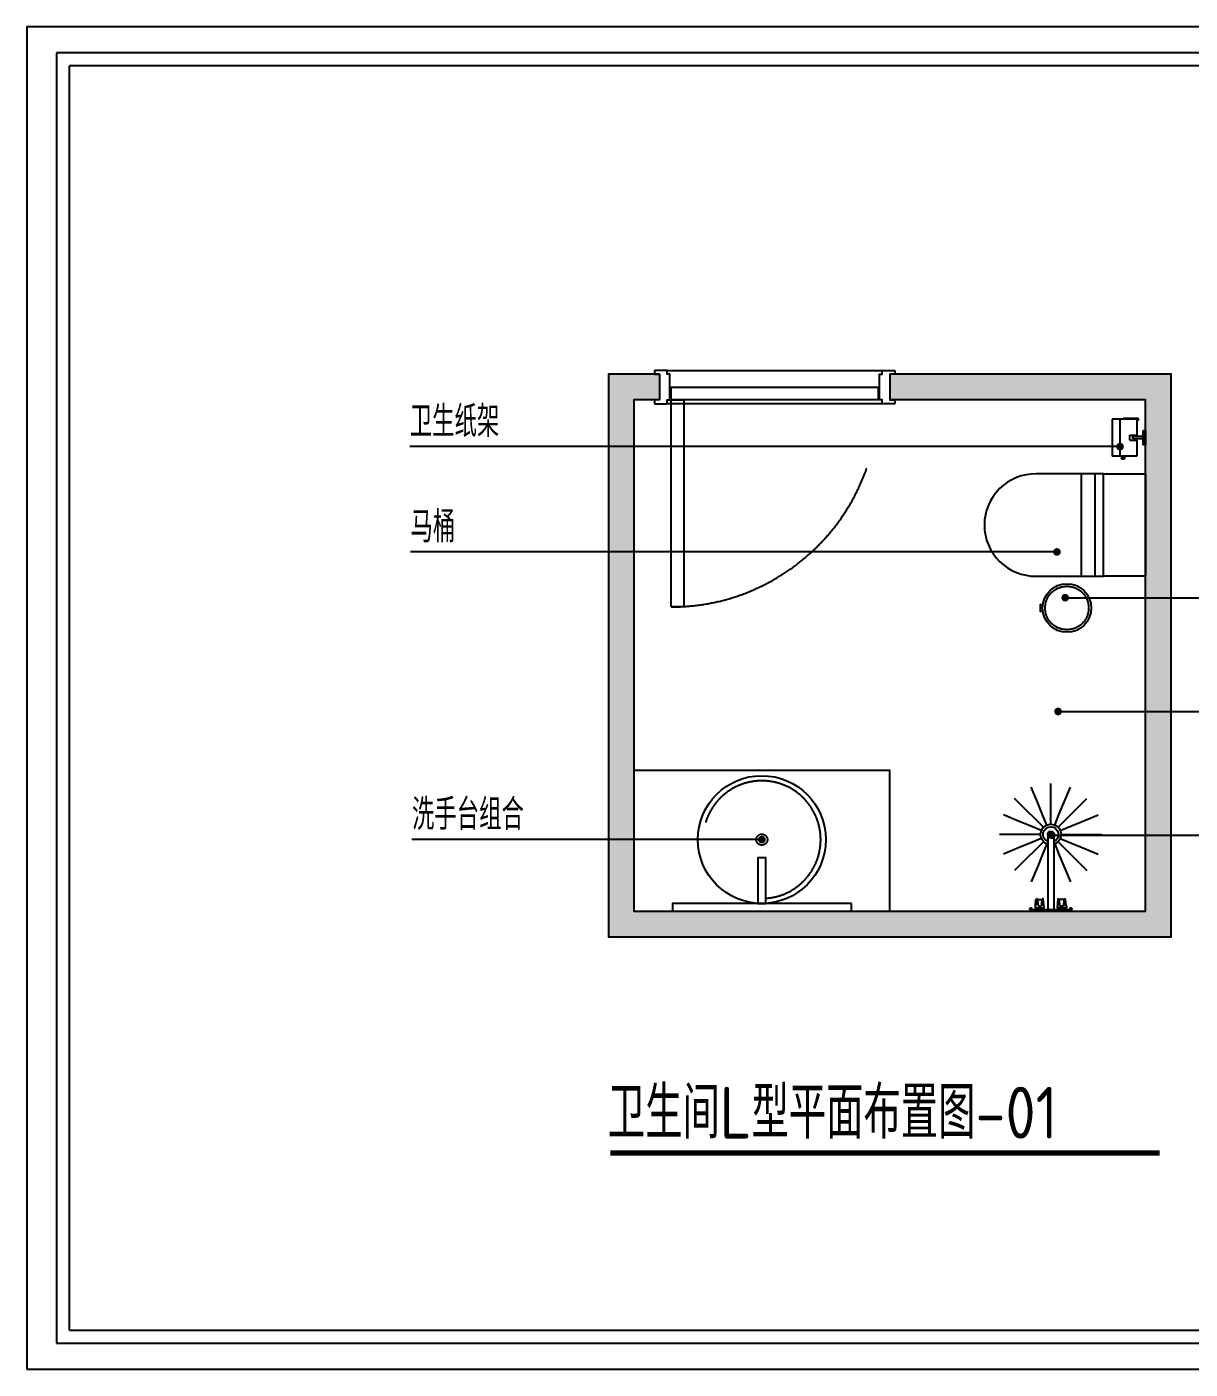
# Model space of a CAD drawing. Extents: x 23971 to 232415, y -48119 to 67869.
# Drawn here: x 183395 to 187942, y 9459 to 14709 of the extents above; entities that cross this region are included whole.
import ezdxf

# ---------------------------------------------------------------- set-up
doc = ezdxf.new("R2010")
doc.units = 0
doc.header["$LTSCALE"] = 1000
doc.header["$MEASUREMENT"] = 0
doc.linetypes.add('DASH', pattern=[0.35, 0.25, -0.1])
doc.linetypes.add('DASHED', pattern=[0.75, 0.5, -0.25])
for name, color, linetype in [('A-rc 混凝土墙', 255, 'Continuous'), ('A-WINDOW-门窗', 153, 'Continuous'), ('D-door门', 42, 'Continuous'), ('D-门套', 42, 'Continuous'), ('DIM_SYMB', 3, 'Continuous'), ('I-furniture-01 活动家具', 145, 'DASH'), ('PM-家具', 146, 'Continuous'), ('PUB_DIM', 3, 'Continuous'), ('PUB_TEXT', 7, 'Continuous'), ('活动家具', 7, 'Continuous')]:
    doc.layers.add(name, color=color, linetype=linetype)
doc.styles.add('_TCH_DIM', font='SIMPLEX', dxfattribs={"bigfont": 'GBCBIG'})
doc.styles.get("Standard").update_dxf_attribs({"font": 'gbenor.shx', "bigfont": 'gbcbig.shx'})
doc.dimstyles.new('ISO-25', dxfattribs={"dimtxt": 2.5, "dimasz": 2.5, "dimexe": 1.25, "dimexo": 0.625, "dimtad": 1, "dimtxsty": 'Standard', "dimcen": 2.5, "dimadec": 0, "dimazin": 0, "dimtfac": 1, "dimtmove": 0, "dimatfit": 3, "dimfxl": 1, "dimarcsym": 0})

# ---------------------------------------------------------------- blocks, each defined once
blk = doc.blocks.new('huasa')
for p, q in [((-145328.2, -22893.6), (-145328.2, -22888)), ((-145303.8, -22893.6), (-145303.8, -22888)), ((-145284.1, -23180.8), (-145284.1, -22888)), ((-145260.1, -23180.8), (-145260.1, -22888)), ((-145240.4, -22893.6), (-145240.4, -22888)), ((-145216, -22893.6), (-145216, -22888)), ((-145331.8, -22902), (-145330, -22926.1)), ((-145330, -22926.1), (-145328.2, -22926.3)), ((-145324, -22926.3), (-145305.6, -22926.3)), ((-145220.2, -22926.3), (-145238.6, -22926.3)), ((-145214.2, -22926.1), (-145216, -22926.3)), ((-145212.4, -22902), (-145214.2, -22926.1))]:
    blk.add_line(p, q)
blk.add_lwpolyline([(-145351.6, -22880.8), (-145351.6, -22885.8, 2.688214), (-145346.6, -22888), (-145197.6, -22888, 2.688214), (-145192.6, -22885.8), (-145192.6, -22880.8)], format="xyb", close=True)
for points in [[(-145332.9, -22901.1), (-145333.5, -22893.6), (-145298.5, -22893.6), (-145301.5, -22928.6), (-145305.4, -22928.6)], [(-145324.2, -22928.6), (-145328, -22928.6)], [(-145211.3, -22901.1), (-145210.7, -22893.6), (-145245.7, -22893.6), (-145242.7, -22928.6), (-145238.8, -22928.6)], [(-145220, -22928.6), (-145216.2, -22928.6)]]:
    blk.add_lwpolyline(points)
for points in [[(-145332.9, -22901.1, -0.246515), (-145329.6, -22907.4), (-145328, -22928.6)], [(-145324.2, -22928.6), (-145322.1, -22907.4, -1), (-145307, -22907.4), (-145305.4, -22928.6)], [(-145220, -22928.6), (-145222.1, -22907.4, 1), (-145237.2, -22907.4), (-145238.8, -22928.6)], [(-145211.3, -22901.1, 0.246515), (-145214.6, -22907.4), (-145216.2, -22928.6)]]:
    blk.add_lwpolyline(points, format="xyb")
for radius, start, end in [(40, 107.4576, 72.5424), (30, 113.5782, 66.4218), (12, 180, 0)]:
    blk.add_arc((-145272.1, -23180.8), radius, start, end)
at = {"layer": 'A-WINDOW-门窗', "color": 250, "linetype": 'DASHED', "ltscale": 2}
for p, q in [((-145366.5, -23086.4), (-145413.5, -23039.4)), ((-145323.2, -23057.5), (-145348.6, -22996)), ((-145221, -23057.5), (-145195.6, -22996)), ((-145177.7, -23086.4), (-145130.7, -23039.4)), ((-145333.7, -23119.2), (-145366.5, -23086.4)), ((-145305.4, -23100.3), (-145323.2, -23057.5)), ((-145238.8, -23100.3), (-145221, -23057.5)), ((-145210.5, -23119.2), (-145177.7, -23086.4)), ((-145395.4, -23129.7), (-145456.9, -23104.2)), ((-145352.6, -23147.5), (-145395.4, -23129.7)), ((-145309.1, -23165.5), (-145352.6, -23147.5)), ((-145300.4, -23152.5), (-145333.7, -23119.2)), ((-145287.4, -23143.8), (-145305.4, -23100.3)), ((-145256.8, -23143.8), (-145238.8, -23100.3)), ((-145243.8, -23152.5), (-145210.5, -23119.2)), ((-145235.1, -23165.5), (-145191.6, -23147.5)), ((-145191.6, -23147.5), (-145148.8, -23129.7)), ((-145148.8, -23129.7), (-145087.3, -23104.2)), ((-145405.6, -23180.8), (-145472.1, -23180.8)), ((-145359.2, -23180.8), (-145405.6, -23180.8)), ((-145312.1, -23180.8), (-145359.2, -23180.8)), ((-145309.1, -23196.1), (-145352.6, -23214.1)), ((-145235.1, -23196.1), (-145191.6, -23214.1)), ((-145232.1, -23180.8), (-145185, -23180.8)), ((-145185, -23180.8), (-145138.6, -23180.8)), ((-145138.6, -23180.8), (-145072.1, -23180.8)), ((-145395.4, -23231.9), (-145456.9, -23257.3)), ((-145352.6, -23214.1), (-145395.4, -23231.9)), ((-145333.7, -23242.4), (-145366.5, -23275.2)), ((-145300.4, -23209.1), (-145333.7, -23242.4)), ((-145287.4, -23217.7), (-145305.4, -23261.2)), ((-145256.8, -23217.7), (-145238.8, -23261.2)), ((-145243.8, -23209.1), (-145210.5, -23242.4)), ((-145210.5, -23242.4), (-145177.7, -23275.2)), ((-145191.6, -23214.1), (-145148.8, -23231.9)), ((-145148.8, -23231.9), (-145087.3, -23257.3)), ((-145366.5, -23275.2), (-145413.5, -23322.2)), ((-145323.2, -23304.1), (-145348.6, -23365.6)), ((-145305.4, -23261.2), (-145323.2, -23304.1)), ((-145272.1, -23267.9), (-145272.1, -23314.3)), ((-145238.8, -23261.2), (-145221, -23304.1)), ((-145221, -23304.1), (-145195.6, -23365.6)), ((-145177.7, -23275.2), (-145130.7, -23322.2)), ((-145272.1, -23314.3), (-145272.1, -23380.8))]:
    blk.add_line(p, q, dxfattribs=at)
at = {"layer": 'I-furniture-01 活动家具', "color": 250}
blk.add_line((-145272.1, -23220.8), (-145272.1, -23267.9), dxfattribs=at)
blk = doc.blocks.new('dgdfgf45242')
at = {"layer": 'A-WINDOW-门窗', "color": 250, "linetype": 'DASHED', "ltscale": 2}
for points in [[(19048.8, 7603.3), (19892.8, 7603.3)], [(19892.8, 7473.3), (19048.8, 7473.3)]]:
    blk.add_lwpolyline(points, dxfattribs=at)
at = {"layer": 'A-WINDOW-门窗', "color": 250, "linetype": 'DASHED', "ltscale": 2, "elevation": 0}
blk.add_lwpolyline([(19115.8, 6678.3), (19065.8, 6678.3), (19065.8, 7488.3), (19115.8, 7488.3), (19115.8, 7478.3), (19115.8, 7478.3), (19115.8, 6688.3), (19115.8, 6688.3), (19115.8, 6678.3)], dxfattribs=at)
at = {"layer": 'A-WINDOW-门窗', "color": 250, "linetype": 'DASHED', "ltscale": 2}
blk.add_arc((19065.8, 7488.3, 0), 810, 270, 0, dxfattribs=at)
at = {"layer": 'D-door门', "ltscale": 0.5, "elevation": 0}
blk.add_lwpolyline([(19875.8, 7538.3), (19875.8, 7488.3), (19065.8, 7488.3), (19065.8, 7538.3), (19075.8, 7538.3), (19075.8, 7538.3), (19865.8, 7538.3), (19865.8, 7538.3), (19875.8, 7538.3)], dxfattribs=at)
at = {"layer": 'D-门套', "lineweight": 25}
for points in [[(19000.8, 7488.3), (19000.8, 7475.3), (19002.8, 7473.3), (19048.8, 7473.3), (19050.8, 7475.3), (19050.8, 7488.3), (19060.8, 7488.3), (19060.8, 7588.3), (19050.8, 7588.3), (19050.8, 7601.3), (19048.8, 7603.3), (19002.8, 7603.3), (19000.8, 7601.3), (19000.8, 7588.3), (19020.8, 7588.3), (19020.8, 7488.3), (19000.8, 7488.3)], [(19940.8, 7488.3), (19940.8, 7475.3), (19938.8, 7473.3), (19892.8, 7473.3), (19890.8, 7475.3), (19890.8, 7488.3), (19880.8, 7488.3), (19880.8, 7588.3), (19890.8, 7588.3), (19890.8, 7601.3), (19892.8, 7603.3), (19938.8, 7603.3), (19940.8, 7601.3), (19940.8, 7588.3), (19920.8, 7588.3), (19920.8, 7488.3), (19940.8, 7488.3)]]:
    blk.add_lwpolyline(points, dxfattribs=at)
blk = doc.blocks.new('25kuang')
at = {"color": 251}
for p, q in [((-180171.9, 33583.9), (-187379, 33583.9)), ((-187379, 33583.9), (-187379, 28537.2)), ((-187379, 28537.2), (-180171.9, 28537.2))]:
    blk.add_line(p, q, dxfattribs=at)
for p, q in [((-180222.7, 33533), (-187328.2, 33533)), ((-187328.2, 28588), (-187328.2, 33533)), ((-187328.2, 28588), (-180222.7, 28588))]:
    blk.add_line(p, q)
blk.add_lwpolyline([(-187495.2, 28435.5), (-180070.2, 28435.5), (-180070.2, 33685.5), (-187495.2, 33685.5)], close=True)
blk = doc.blocks.new('matong1')
at = {"color": 250, "linetype": 'DASHED', "ltscale": 2}
blk.add_line((-160656.7, -26288.4), (-160256.7, -26288.4), dxfattribs=at)
blk.add_line((-160256.7, -26343.1), (-160656.7, -26343.1))
blk.add_lwpolyline([(-160656.7, -26113.2, -0.418231), (-160456.7, -25910.4, -0.418231), (-160256.7, -26113.2), (-160256.7, -26376), (-160656.7, -26376), (-160656.7, -26113.2)], format="xyb")
blk.add_lwpolyline([(-160656.7, -26540.4), (-160256.7, -26540.4), (-160256.7, -26376), (-160656.7, -26376)], close=True)
blk = doc.blocks.new('lajitong')
at = {"layer": 'A-WINDOW-门窗', "color": 250, "linetype": 'DASHED', "ltscale": 2}
blk.add_circle((-145482.4, -22437.2), 85, dxfattribs=at)
at = {"layer": 'PM-家具'}
blk.add_lwpolyline([(-145494.3, -22531.5), (-145494.3, -22541.7), (-145470.5, -22541.7), (-145470.5, -22531.5)], dxfattribs=at)
blk.add_circle((-145482.4, -22437.2), 95, dxfattribs=at)

msp = doc.modelspace()

# ---------------------------------------------------------------- hatches: boundary and pattern name
at = {"layer": '活动家具'}
h = msp.add_hatch(dxfattribs=at)
h.set_pattern_fill('钢筋混凝土', color=251, scale=10, angle=180)
h.set_pattern_definition([(225, (336821.013, 49020.184), (17.6776695, -17.6776695), []), (230, (336821.013, 49020.184), (-71.726018, 6.275213), [7.5, -82.5]), (175, (336821.01, 49020.184), (13.875133, -75.219213), [6, -66]), (280.4514, (336815.036, 49020.71), (-57.850938, -68.943954), [6.37402, -70.11421]), (226.1842, (336821.01, 49000.18), (-106.724105, 16.5519), [11.25, -123.75]), (276.6356, (336812.12, 49001.56), (-93.46627, -97.41179), [9.56103, -105.1713]), (171.1842, (336821.01, 49000.18), (-93.466195, -97.41186), [9, -99]), (201, (336811.013, 49005.184), (-59.690705, 40.26189), [7.5, -82.5]), (146, (336811.01, 49005.184), (-24.331533, -72.515005), [6, -66]), (251.4514, (336806.04, 49008.54), (-84.022263, -32.25305), [6.37402, -70.11421]), (217.5, (336821.013, 49020.184), (-1.2159855, -33.2893854), [0, -65.2, 0, -67, 0, -66.25]), (187.5, (336821.013, 49020.184), (-26.306954, -39.441171), [0, -38.2, 0, -63.7, 0, -25.25]), (147.5, (336843.313, 49020.184), (-53.3822436, 2.255487), [0, -25, 0, -78, 0, -103.5]), (137.5, (336853.313, 49020.184), (-58.318617, -10.010498), [0, -32.5, 0, -51.8, 0, -73.5])])
h.paths.add_polyline_path([(187867.9, 13349.7), (186767.9, 13349.7), (186767.9, 13249.7), (186787.9, 13249.7), (187767.9, 13249.7), (187767.9, 11249.7), (185767.9, 11249.7), (185767.9, 13249.7), (185867.9, 13249.7), (185867.9, 13349.7), (185847.9, 13349.7), (185667.9, 13349.7), (185667.9, 11149.7), (187867.9, 11149.7)])

# ---------------------------------------------------------------- linework, layer by layer
at = {"color": 146}
msp.add_line((185867.9, 13349.7), (185867.9, 13249.7), dxfattribs=at)
at = {"layer": 'A-rc 混凝土墙'}
msp.add_line((186767.9, 13349.7), (186767.9, 13249.7), dxfattribs=at)
for points in [[(185867.9, 13349.7), (185667.9, 13349.7), (185667.9, 11149.7), (187867.9, 11149.7), (187867.9, 13349.7), (186767.9, 13349.7)], [(185867.9, 13249.7), (185767.9, 13249.7), (185767.9, 11249.7), (187767.9, 11249.7), (187767.9, 13249.7), (186767.9, 13249.7)]]:
    msp.add_lwpolyline(points, dxfattribs=at)
at = {"layer": 'A-WINDOW-门窗', "color": 250, "linetype": 'DASHED', "ltscale": 2}
msp.add_line((187668, 13029.2), (187668, 13174.2), dxfattribs=at)
msp.add_circle((186267.9, 11529.7), 21.7, dxfattribs=at)
msp.add_arc((186267.9, 11529.7), 230, 273.8796, 266.1204, dxfattribs=at)
at = {"layer": 'DIM_SYMB', "const_width": 21}
msp.add_lwpolyline([(185675.5, 10304.3), (187823.6, 10304.3)], dxfattribs=at)
at = {"layer": 'PM-家具'}
for p, q in [((187733.9, 13174.2), (187638, 13174.2)), ((187638, 13174.2), (187638, 13029.2)), ((187738.8, 13176.3), (187681.8, 13176.3)), ((187733.9, 13174.2), (187733.9, 13111.7)), ((187738.8, 13170.3), (187733.9, 13170.3)), ((187759.9, 13129.2), (187759.9, 13074.2)), ((187706.4, 13111.7), (187733.9, 13111.7)), ((187706.4, 13091.7), (187706.4, 13111.7)), ((187706.4, 13091.7), (187733.9, 13091.7)), ((187757.9, 13106.7), (187717.9, 13106.7)), ((187717.9, 13096.7), (187717.9, 13106.7)), ((187757.9, 13096.7), (187717.9, 13096.7)), ((187724.9, 13106.7), (187724.9, 13111.7)), ((187724.9, 13091.7), (187724.9, 13096.7)), ((187730.9, 13106.7), (187730.9, 13111.7)), ((187730.9, 13091.7), (187730.9, 13096.7)), ((187733.9, 13091.7), (187733.9, 13029.2)), ((187733.9, 13029.2), (187638, 13029.2)), ((187676.5, 13025.2), (187677.8, 13025.2)), ((187680.8, 13028.2), (187680.8, 13029.2)), ((187686.8, 13029.2), (187686.8, 13024.2)), ((187676.5, 13019.2), (187681.8, 13019.2))]:
    msp.add_line(p, q, dxfattribs=at)
msp.add_lwpolyline([(187767.9, 13074.2), (187759.9, 13074.2, -0.414214), (187757.9, 13076.2), (187757.9, 13127.2, -0.414214), (187759.9, 13129.2), (187767.9, 13129.2)], format="xyb", close=True, dxfattribs=at)
for points in [[(185767.9, 11249.7), (186767.9, 11249.7), (186767.9, 11799.7), (185767.9, 11799.7)], [(186252.4, 11279.7), (186283.5, 11279.7), (186283.5, 11458.6), (186252.4, 11458.6)], [(186617.9, 11279.7), (185917.9, 11279.7), (185917.9, 11249.7), (186617.9, 11249.7)]]:
    msp.add_lwpolyline(points, close=True, dxfattribs=at)
msp.add_circle((186267.9, 11529.7), 250, dxfattribs=at)
for centre, radius, start, end in [((187681.8, 13173.3), 3, 90, 163.8987), ((187738.8, 13173.3), 3, 270, 90), ((187676.5, 13022.2), 3, 90, 270), ((187677.8, 13028.2), 3, 270, 0), ((187681.8, 13024.2), 5, 270, 0)]:
    msp.add_arc(centre, radius, start, end, dxfattribs=at)

# ---------------------------------------------------------------- block references
at = {"color": 146}
msp.add_blockref('25kuang', (370889.7, -18977), dxfattribs=at)
msp.add_blockref('dgdfgf45242', (166847.1, 5761.4))
at = {"layer": 'PM-家具', "xscale": -1}
for name, p, rotation in [('matong1', (161227.5, -147696.8), 90), ('huasa', (332669.5, -11631.1), 180)]:
    msp.add_blockref(name, p, dxfattribs=dict(at, rotation=rotation))
at = {"layer": 'PM-家具', "color": 146, "rotation": 270}
msp.add_blockref('lajitong', (209897.7, -133046.8), dxfattribs=at)

# ---------------------------------------------------------------- texts
at = {"layer": 'PUB_TEXT', "style": '_TCH_DIM'}
for s, p in [('卫生纸架', (184891.4, 13104.5)), ('马桶', (184894.4, 12692.5)), ('洗手台组合', (184900.1, 11567.5))]:
    msp.add_text(s, height=121.53, dxfattribs=at).set_placement(p)
at = {"layer": 'PUB_TEXT'}
msp.add_text('卫生间L型平面布置图-01', height=202.553, dxfattribs=at).set_placement((185665.8, 10360.4))

# ---------------------------------------------------------------- leaders
at = {"layer": 'PUB_DIM'}
for points in [[(187668, 13066.7), (184891.4, 13066.7)], [(187421.5, 12654.7), (184894.4, 12654.7)], [(187453.9, 12475.9), (188651.8, 12475.9)], [(187426, 12030.8), (188641, 12030.8)], [(187401.3, 11546.9), (188641, 11546.9)], [(186267.9, 11529.7), (184900.1, 11529.7)]]:
    msp.add_leader(points, dimstyle='ISO-25', override={"dimscale": 0, "dimasz": 120, "dimtad": 0, "dimldrblk": 'DotSmall', "dimfxl": 100, "dimfxlon": 1, "dimarcsym": 1}, dxfattribs=at)

doc.saveas('drawing.dxf')
